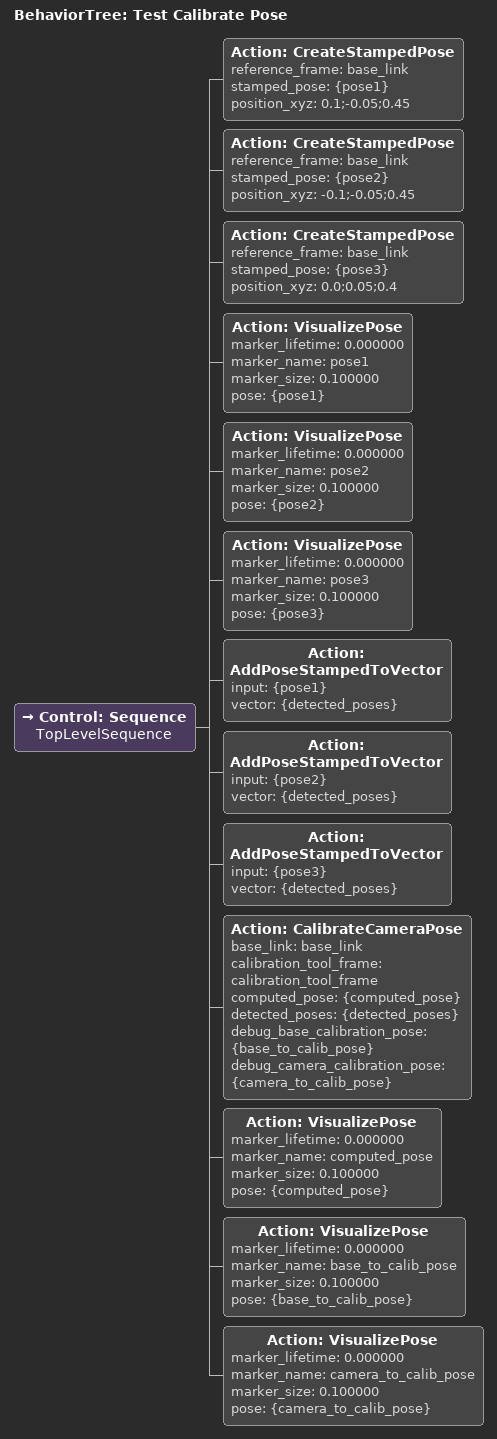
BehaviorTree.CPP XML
<?xml version='1.0' encoding='utf-8'?>
<root BTCPP_format="4" main_tree_to_execute="Test Calibrate Pose">
  <BehaviorTree ID="Test Calibrate Pose" _description="">
    <Control ID="Sequence" name="TopLevelSequence">
      <Action ID="CreateStampedPose" reference_frame="base_link" stamped_pose="{pose1}" position_xyz="0.1;-0.05;0.45"/>
      <Action ID="CreateStampedPose" reference_frame="base_link" stamped_pose="{pose2}" position_xyz="-0.1;-0.05;0.45"/>
      <Action ID="CreateStampedPose" reference_frame="base_link" stamped_pose="{pose3}" position_xyz="0.0;0.05;0.4"/>
      <Action ID="VisualizePose" marker_lifetime="0.000000" marker_name="pose1" marker_size="0.100000" pose="{pose1}"/>
      <Action ID="VisualizePose" marker_lifetime="0.000000" marker_name="pose2" marker_size="0.100000" pose="{pose2}"/>
      <Action ID="VisualizePose" marker_lifetime="0.000000" marker_name="pose3" marker_size="0.100000" pose="{pose3}"/>
      <Action ID="AddPoseStampedToVector" input="{pose1}" vector="{detected_poses}"/>
      <Action ID="AddPoseStampedToVector" input="{pose2}" vector="{detected_poses}"/>
      <Action ID="AddPoseStampedToVector" input="{pose3}" vector="{detected_poses}"/>
      <Action ID="CalibrateCameraPose" base_link="base_link" calibration_tool_frame="calibration_tool_frame" computed_pose="{computed_pose}" detected_poses="{detected_poses}" debug_base_calibration_pose="{base_to_calib_pose}" debug_camera_calibration_pose="{camera_to_calib_pose}"/>
      <Action ID="VisualizePose" marker_lifetime="0.000000" marker_name="computed_pose" marker_size="0.100000" pose="{computed_pose}"/>
      <Action ID="VisualizePose" marker_lifetime="0.000000" marker_name="base_to_calib_pose" marker_size="0.100000" pose="{base_to_calib_pose}"/>
      <Action ID="VisualizePose" marker_lifetime="0.000000" marker_name="camera_to_calib_pose" marker_size="0.100000" pose="{camera_to_calib_pose}"/>
    </Control>
  </BehaviorTree>
</root>
